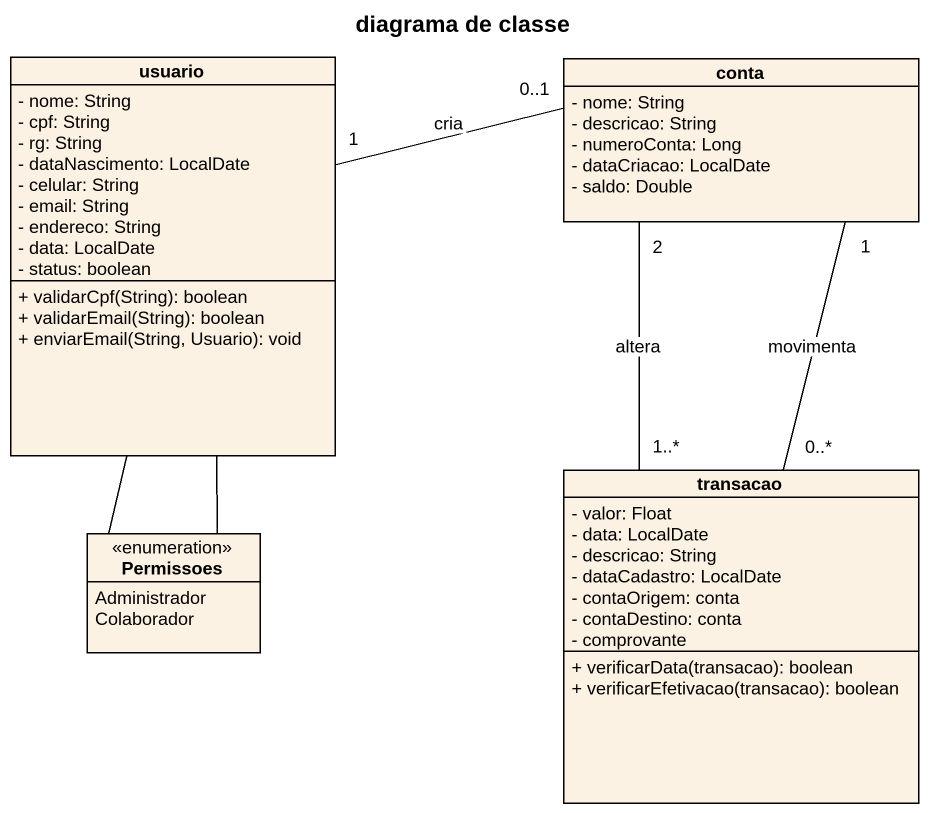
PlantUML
@startuml
title diagrama de classe
hide circle
hide empty members
skinparam classAttributeIconSize 0
class usuario {
  - nome: String
  - cpf: String
  - rg: String
  - dataNascimento: LocalDate
  - celular: String
  - email: String
  - endereco: String
  - data: LocalDate
  - status: boolean
  + validarCpf(String): boolean
  + validarEmail(String): boolean
  + enviarEmail(String, Usuario): void
}
class conta {
  - nome: String
  - descricao: String
  - numeroConta: Long
  - dataCriacao: LocalDate
  - saldo: Double
}
class transacao {
  - valor: Float
  - data: LocalDate
  - descricao: String
  - dataCadastro: LocalDate
  - contaOrigem: conta
  - contaDestino: conta
  - comprovante
  + verificarData(transacao): boolean
  + verificarEfetivacao(transacao): boolean
}
enum Permissoes {
  Administrador
  Colaborador
}
usuario "1" -right- "0..1" conta : cria
usuario -- Permissoes
conta "1" -- "0..*" transacao : movimenta
transacao "1..*" -up- "2" conta : altera
Permissoes -up- usuario
@enduml
